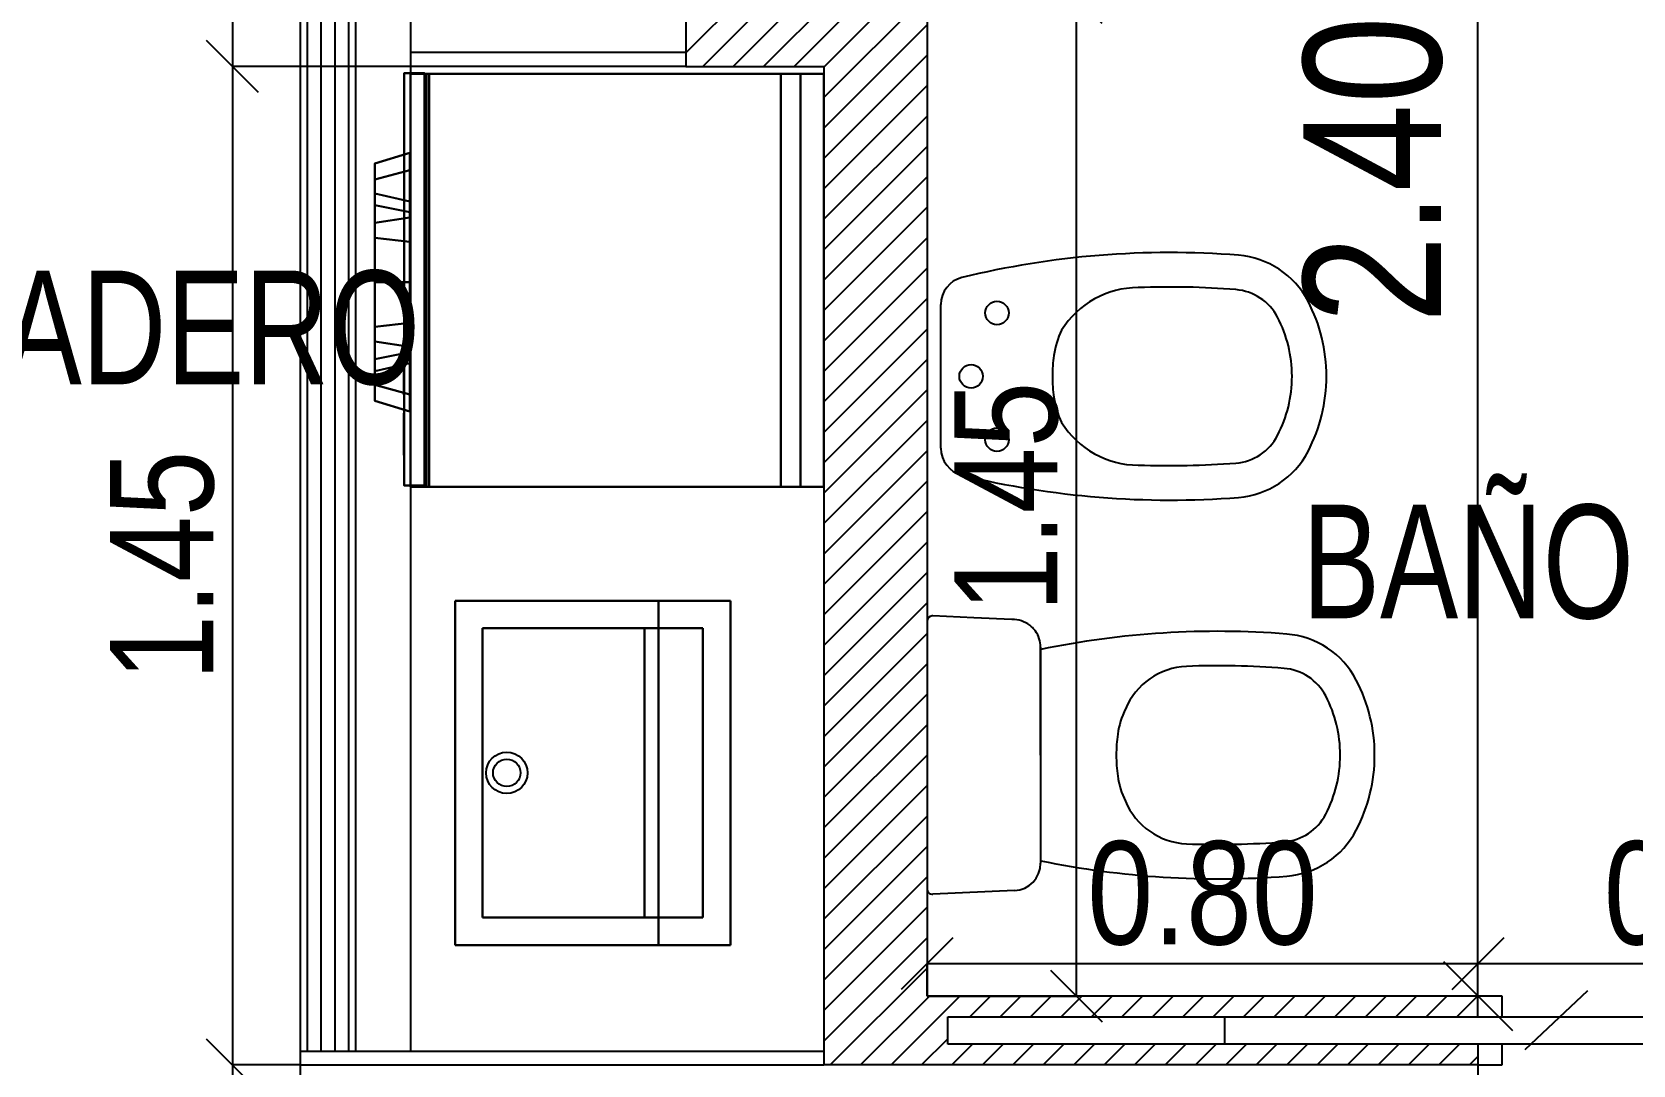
# Model space of a CAD drawing. Extents: x -14.8 to 35.6, y 44.5 to 81.2.
# Drawn here: x -10.536 to -8.211, y 65.311 to 66.811 of the extents above; entities that cross this region are included whole.
import ezdxf

# ---------------------------------------------------------------- set-up
doc = ezdxf.new("R2010")
doc.units = 0
doc.header["$MEASUREMENT"] = 0
doc.header["$PDMODE"] = 3
doc.linetypes.add('DASHED2', pattern=[0.375, 0.25, -0.125])
doc.layers.get('0').update_dxf_attribs({"linetype": 'CONTINUOUS'})
doc.layers.get('DEFPOINTS').update_dxf_attribs({"linetype": 'CONTINUOUS'})
for name, color, linetype in [('COTAS', 12, 'CONTINUOUS'), ('DEMOLICIÓN', 2, 'CONTINUOUS'), ('LINEAS', 9, 'CONTINUOUS'), ('MUEBLES', 41, 'CONTINUOUS'), ('NUEVO', 1, 'CONTINUOUS'), ('RELLENO', 7, 'CONTINUOUS'), ('TEXTO', 12, 'CONTINUOUS')]:
    doc.layers.add(name, color=color, linetype=linetype)
doc.styles.add('COTAS PRIMARIAS', font='ARIALN.TTF', dxfattribs={"height": 0.2})
doc.styles.add('COTAS SECUNDARIAS', font='ARIALN.TTF', dxfattribs={"height": 0.15})
doc.styles.add('TEXTO SECUNDARIO', font='ARIALN.TTF', dxfattribs={"width": 0.9, "height": 0.165})
doc.dimstyles.new('COTA SECUNDARIAS', dxfattribs={"dimscale": 5, "dimtxt": 1, "dimasz": 0.015, "dimexe": 0, "dimexo": 0, "dimgap": 0.005, "dimtad": 1, "dimzin": 1, "dimdsep": 46, "dimtxsty": 'COTAS SECUNDARIAS', "dimblk": 'OBLIQUE', "dimcen": 0, "dimclrd": 11, "dimclre": 11, "dimclrt": 11, "dimaunit": 1, "dimadec": 1, "dimazin": 0, "dimtfac": 0.4, "dimtix": 1, "dimtmove": 1, "dimatfit": 3, "dimfxl": 1, "dimtolj": 1, "dimtzin": 0, "dimlwd": -1, "dimarcsym": 0})
doc.dimstyles.new('COTAS PRINCIPALES', dxfattribs={"dimscale": 5, "dimtxt": 2.5, "dimasz": 0.02, "dimexe": 0, "dimexo": 0, "dimgap": 0.01, "dimtad": 1, "dimzin": 1, "dimdsep": 46, "dimtxsty": 'COTAS PRIMARIAS', "dimblk": 'OBLIQUE', "dimcen": 0, "dimclrd": 11, "dimclre": 11, "dimclrt": 11, "dimaunit": 1, "dimadec": 1, "dimazin": 0, "dimtfac": 0.4, "dimtix": 1, "dimtmove": 1, "dimatfit": 3, "dimfxl": 1, "dimtolj": 1, "dimtzin": 0, "dimlwd": -1, "dimarcsym": 0})

# ---------------------------------------------------------------- blocks, each defined once
blk = doc.blocks.new('A$C371666D4')
at = {"layer": 'MUEBLES', "color": 11, "extrusion": (1, -6.12303e-17, -2.44921e-16)}
for centre in [(52.41, 75.73, 60.98), (43.63, 75.73, 60.98)]:
    blk.add_circle(centre, 3.06, dxfattribs=at)
at = {"layer": 'MUEBLES'}
for points in [[(0, 0.06, 98), (0, 0.06, 85), (0, 60.06, 85), (0, 60.06, 98)], [(0, 60.06, 85), (6.24, 60.06, 85), (3.35, 60.06, 98), (0, 60.06, 98)], [(0, 60.06, 98), (0, 60.06, 85), (0, 60.06, 98)], [(0, 60.06, 98), (3.35, 60.06, 98), (3.35, 0.06, 98), (0, 0.06, 98)], [(0, 60.06, 98), (0, 60.06, 98), (0, 0.06, 98)], [(0, 0.06, 81.17), (0, 0.06), (0, 60.06), (0, 60.06, 81.17)], [(0, 0.06), (57.31, 0.06), (57.31, 60.06), (0, 60.06)], [(0, 60.06, 81.17), (0, 60.06), (0, 60.06, 81.17)], [(0, 60.06), (57.31, 60.06), (57.31, 60.06, 81.17), (0, 60.06, 81.17)], [(0, 60.06, 81.17), (0, 60.06, 81.17), (0, 0.06, 81.17)], [(0, 60.06, 81.17), (57.31, 60.06, 81.17), (57.31, 0.06, 81.17), (0, 0.06, 81.17)], [(0, 0.06, 85), (0, 0.06, 81.67), (0, 60.06, 81.67), (0, 60.06, 85)], [(0, 0.06, 81.67), (60, 0.06, 81.67), (60, 60.06, 81.67), (0, 60.06, 81.67)], [(0, 60.06, 85), (0, 60.06, 81.67), (0, 60.06, 85)], [(0, 60.06, 81.67), (60, 60.06, 81.67), (60, 60.06, 85), (0, 60.06, 85)], [(0, 60.06, 85), (0, 60.06, 85), (0, 0.06, 85)], [(0, 60.06, 85), (60, 60.06, 85), (60, 0.06, 85), (0, 0.06, 85)], [(3.35, 60.06, 98), (6.24, 60.06, 85), (6.24, 0.06, 85), (3.35, 0.06, 98)], [(6.24, 60.06, 85), (6.24, 60.06, 85), (6.24, 0.06, 85)], [(57.31, 60.06), (57.31, 60.06), (57.31, 0.06)], [(57.67, 0.06, 67.06), (57.67, 0.06, 14.31), (57.67, 60.06, 14.31), (57.67, 60.06, 67.06)], [(57.67, 60.06, 67.06), (57.67, 60.06, 14.31), (57.67, 60.06, 67.06)], [(57.67, 60.06, 14.31), (60, 60.06, 14.31), (60, 60.06, 67.06), (57.67, 60.06, 67.06)], [(57.67, 60.06, 67.06), (57.67, 60.06, 67.06), (57.67, 0.06, 67.06)], [(57.67, 0.06, 13.31), (57.67, 0.06), (57.67, 60.06), (57.67, 60.06, 13.31)], [(57.67, 60.06, 13.31), (57.67, 60.06), (57.67, 60.06, 13.31)], [(57.67, 60.06), (60, 60.06), (60, 60.06, 13.31), (57.67, 60.06, 13.31)], [(57.67, 60.06, 13.31), (57.67, 60.06, 13.31), (57.67, 0.06, 13.31)], [(57.99, 0, 67.5), (60.92, 0, 67.5), (60.92, 59.86, 67.5), (57.99, 59.86, 67.5)], [(57.99, 59.86, 81.17), (57.99, 59.86, 67.5), (57.99, 59.86, 81.17)], [(57.99, 59.86, 67.5), (60.92, 59.86, 67.5), (60.92, 59.86, 81.17), (57.99, 59.86, 81.17)], [(57.99, 59.86, 81.17), (57.99, 59.86, 81.17), (57.99, 0, 81.17)], [(57.99, 59.86, 81.17), (60.92, 59.86, 81.17), (60.92, 0, 81.17), (57.99, 0, 81.17)], [(60.92, 59.86, 81.17), (60.92, 59.86, 67.5), (60.92, 0, 67.5), (60.92, 0, 81.17)], [(60.92, 59.86, 67.5), (60.92, 59.86, 67.5), (60.92, 0, 67.5)], [(3.35, 0.06, 98), (6.24, 0.06, 85), (0, 0.06, 85), (0, 0.06, 98)], [(6.24, 0.06, 85), (6.24, 0.06, 85), (6.24, 0.06, 85), (0, 0.06, 85)], [(57.31, 0.06, 81.17), (57.31, 0.06), (0, 0.06), (0, 0.06, 81.17)], [(57.31, 0.06), (57.31, 0.06), (57.31, 0.06), (0, 0.06)], [(60, 0.06, 85), (60, 0.06, 81.67), (0, 0.06, 81.67), (0, 0.06, 85)], [(60, 0.06, 81.67), (60, 0.06, 81.67), (60, 0.06, 81.67), (0, 0.06, 81.67)], [(60, 0.06, 67.06), (60, 0.06, 14.31), (57.67, 0.06, 14.31), (57.67, 0.06, 67.06)], [(60, 0.06, 14.31), (60, 0.06, 14.31), (60, 0.06, 14.31), (57.67, 0.06, 14.31)], [(60, 0.06, 13.31), (60, 0.06), (57.67, 0.06), (57.67, 0.06, 13.31)], [(60, 0.06), (60, 0.06), (60, 0.06), (57.67, 0.06)], [(60.92, 0, 81.17), (60.92, 0, 67.5), (57.99, 0, 67.5), (57.99, 0, 81.17)], [(60.92, 0, 67.5), (60.92, 0, 67.5), (60.92, 0, 67.5), (57.99, 0, 67.5)]]:
    blk.add_3dface(points, dxfattribs=at)
at = {"layer": 'MUEBLES', "color": 11}
for points in [[(57.31, 60.06, 81.17), (57.31, 60.06), (57.31, 0.06), (57.31, 0.06, 81.17)], [(57.67, 0.06, 14.31), (60, 0.06, 14.31), (60, 60.06, 14.31), (57.67, 60.06, 14.31)], [(57.67, 60.06, 67.06), (60, 60.06, 67.06), (60, 0.06, 67.06), (57.67, 0.06, 67.06)], [(57.67, 0.06), (60, 0.06), (60, 60.06), (57.67, 60.06)], [(57.67, 60.06, 13.31), (60, 60.06, 13.31), (60, 0.06, 13.31), (57.67, 0.06, 13.31)], [(57.99, 0, 81.17), (57.99, 0, 67.5), (57.99, 59.86, 67.5), (57.99, 59.86, 81.17)], [(60, 60.06, 67.06), (60, 60.06, 14.31), (60, 0.06, 14.31), (60, 0.06, 67.06)], [(60, 60.06, 14.31), (60, 60.06, 14.31), (60, 0.06, 14.31)], [(60, 60.06, 13.31), (60, 60.06), (60, 0.06), (60, 0.06, 13.31)], [(60, 60.06), (60, 60.06), (60, 0.06)], [(60, 60.06, 85), (60, 60.06, 81.67), (60, 0.06, 81.67), (60, 0.06, 85)], [(60, 60.06, 81.67), (60, 60.06, 81.67), (60, 0.06, 81.67)], [(65.19, 47.57, 41.12), (60.1, 49.13, 41.12), (60.1, 46.62, 50.52), (65.19, 45.26, 49.73)], [(65.19, 45.26, 32.51), (60.1, 46.62, 31.73), (60.1, 49.13, 41.12), (65.19, 47.57, 41.12)], [(65.19, 38.96, 26.21), (60.1, 39.74, 24.85), (60.1, 46.62, 31.73), (65.19, 45.26, 32.51)], [(65.19, 45.26, 49.73), (60.1, 46.62, 50.52), (60.1, 39.74, 57.39), (65.19, 38.96, 56.04)], [(60.1, 42.09, 41.12), (65.19, 43.26, 41.12), (65.19, 41.53, 47.58), (60.1, 40.51, 46.99)], [(60.1, 40.51, 35.25), (65.19, 41.53, 34.67), (65.19, 43.26, 41.12), (60.1, 42.09, 41.12)], [(60.1, 40.51, 46.99), (65.19, 41.53, 47.58), (65.19, 36.8, 52.31), (60.1, 36.22, 51.29)], [(60.1, 36.22, 30.95), (65.19, 36.8, 29.94), (65.19, 41.53, 34.67), (60.1, 40.51, 35.25)], [(65.19, 30.34, 23.9), (60.1, 30.34, 22.34), (60.1, 39.74, 24.85), (65.19, 38.96, 26.21)], [(65.19, 38.96, 56.04), (60.1, 39.74, 57.39), (60.1, 30.34, 59.91), (65.19, 30.34, 58.35)], [(60.1, 30.34, 29.38), (65.19, 30.34, 28.21), (65.19, 36.8, 29.94), (60.1, 36.22, 30.95)], [(60.1, 36.22, 51.29), (65.19, 36.8, 52.31), (65.19, 30.34, 54.04), (60.1, 30.34, 52.87)], [(65.19, 21.73, 26.21), (60.1, 20.95, 24.85), (60.1, 30.34, 22.34), (65.19, 30.34, 23.9)], [(60.1, 24.47, 30.95), (65.19, 23.89, 29.94), (65.19, 30.34, 28.21), (60.1, 30.34, 29.38)], [(65.19, 30.34, 58.35), (60.1, 30.34, 59.91), (60.1, 20.95, 57.39), (65.19, 21.73, 56.04)], [(60.1, 30.34, 52.87), (65.19, 30.34, 54.04), (65.19, 23.89, 52.31), (60.1, 24.47, 51.29)], [(60.1, 24.47, 51.29), (65.19, 23.89, 52.31), (65.19, 19.16, 47.58), (60.1, 20.17, 46.99)], [(60.1, 20.17, 35.25), (65.19, 19.16, 34.67), (65.19, 23.89, 29.94), (60.1, 24.47, 30.95)], [(65.19, 15.43, 32.51), (60.1, 14.07, 31.73), (60.1, 20.95, 24.85), (65.19, 21.73, 26.21)], [(65.19, 21.73, 56.04), (60.1, 20.95, 57.39), (60.1, 14.07, 50.52), (65.19, 15.43, 49.73)], [(60.1, 20.17, 46.99), (65.19, 19.16, 47.58), (65.19, 17.43, 41.12), (60.1, 18.6, 41.12)], [(60.1, 18.6, 41.12), (65.19, 17.43, 41.12), (65.19, 19.16, 34.67), (60.1, 20.17, 35.25)], [(65.19, 15.43, 49.73), (60.1, 14.07, 50.52), (60.1, 11.56, 41.12), (65.19, 13.12, 41.12)], [(65.19, 13.12, 41.12), (60.1, 11.56, 41.12), (60.1, 14.07, 31.73), (65.19, 15.43, 32.51)]]:
    blk.add_3dface(points, dxfattribs=at)
at = {"layer": 'MUEBLES', "invisible_edges": 5}
for points in [[(65.19, 43.26, 41.12), (65.19, 47.57, 41.12), (65.19, 45.26, 49.73), (65.19, 41.53, 47.58)], [(65.19, 41.53, 34.67), (65.19, 45.26, 32.51), (65.19, 47.57, 41.12), (65.19, 43.26, 41.12)], [(65.19, 36.8, 29.94), (65.19, 38.96, 26.21), (65.19, 45.26, 32.51), (65.19, 41.53, 34.67)], [(65.19, 41.53, 47.58), (65.19, 45.26, 49.73), (65.19, 38.96, 56.04), (65.19, 36.8, 52.31)], [(60.1, 30.34, 41.12), (60.1, 40.51, 35.25), (60.1, 42.09, 41.12), (60.1, 30.34, 41.12)], [(60.1, 30.34, 41.12), (60.1, 42.09, 41.12), (60.1, 40.51, 46.99), (60.1, 30.34, 41.12)], [(60.1, 30.34, 41.12), (60.1, 40.51, 46.99), (60.1, 36.22, 51.29), (60.1, 30.34, 41.12)], [(60.1, 30.34, 41.12), (60.1, 36.22, 30.95), (60.1, 40.51, 35.25), (60.1, 30.34, 41.12)], [(65.19, 30.34, 28.21), (65.19, 30.34, 23.9), (65.19, 38.96, 26.21), (65.19, 36.8, 29.94)], [(65.19, 36.8, 52.31), (65.19, 38.96, 56.04), (65.19, 30.34, 58.35), (65.19, 30.34, 54.04)], [(60.1, 30.34, 41.12), (60.1, 36.22, 51.29), (60.1, 30.34, 52.87), (60.1, 30.34, 41.12)], [(60.1, 30.34, 41.12), (60.1, 30.34, 29.38), (60.1, 36.22, 30.95), (60.1, 30.34, 41.12)], [(60.1, 30.34, 41.12), (60.1, 30.34, 52.87), (60.1, 24.47, 51.29), (60.1, 30.34, 41.12)], [(60.1, 30.34, 41.12), (60.1, 24.47, 51.29), (60.1, 20.17, 46.99), (60.1, 30.34, 41.12)], [(60.1, 30.34, 41.12), (60.1, 18.6, 41.12), (60.1, 20.17, 35.25), (60.1, 30.34, 41.12)], [(60.1, 30.34, 41.12), (60.1, 20.17, 35.25), (60.1, 24.47, 30.95), (60.1, 30.34, 41.12)], [(60.1, 30.34, 41.12), (60.1, 24.47, 30.95), (60.1, 30.34, 29.38), (60.1, 30.34, 41.12)], [(60.1, 30.34, 41.12), (60.1, 20.17, 46.99), (60.1, 18.6, 41.12), (60.1, 30.34, 41.12)], [(65.19, 23.89, 29.94), (65.19, 21.73, 26.21), (65.19, 30.34, 23.9), (65.19, 30.34, 28.21)], [(65.19, 30.34, 54.04), (65.19, 30.34, 58.35), (65.19, 21.73, 56.04), (65.19, 23.89, 52.31)], [(65.19, 19.16, 34.67), (65.19, 15.43, 32.51), (65.19, 21.73, 26.21), (65.19, 23.89, 29.94)], [(65.19, 23.89, 52.31), (65.19, 21.73, 56.04), (65.19, 15.43, 49.73), (65.19, 19.16, 47.58)], [(65.19, 19.16, 47.58), (65.19, 15.43, 49.73), (65.19, 13.12, 41.12), (65.19, 17.43, 41.12)], [(65.19, 17.43, 41.12), (65.19, 13.12, 41.12), (65.19, 15.43, 32.51), (65.19, 19.16, 34.67)]]:
    blk.add_3dface(points, dxfattribs=at)
blk = doc.blocks.new('A$C02CE4B65')
at = {"layer": 'MUEBLES', "color": 11}
for radius in [3, 2]:
    blk.add_circle((7.51, 25, 62), radius, dxfattribs=at)
at = {"layer": 'MUEBLES'}
for points, invisible_edges in [([(40, 50, 85), (40, 50, 78), (0, 50, 57)], 14), ([(0, 50, 57), (0, 50, 85), (40, 50, 85)], 12), ([(40, 50, 78), (29.53, 50, 57), (0, 50, 57)], 12), ([(0, 0, 85), (0, 50, 85), (0, 0, 57)], 2), ([(0, 50, 85), (0, 50, 57), (0, 0, 57)], 12), ([(29.53, 50, 57), (29.53, 0, 57), (0, 50, 57)], 2), ([(29.53, 0, 57), (0, 0, 57), (0, 50, 57)], 12), ([(4, 46, 85), (0, 50, 85), (0, 0, 85)], 13), ([(4, 46, 85), (40, 50, 85), (0, 50, 85)], 13), ([(4, 46, 85), (36, 46, 85), (40, 50, 85)], 14), ([(40, 50, 78), (40, 0, 78), (29.53, 0, 57)], 12), ([(40, 0, 85), (40, 50, 85), (36, 4, 85)], 14), ([(40, 50, 85), (36, 46, 85), (36, 4, 85)], 13), ([(40, 0, 85), (40, 0, 78), (40, 50, 78)], 12), ([(40, 50, 78), (40, 50, 85), (40, 0, 85)], 12), ([(4, 4, 85), (4, 46, 85), (0, 0, 85)], 14), ([(36, 46, 85), (4, 46, 61), (27.52, 46, 61)], 13), ([(36, 46, 85), (4, 46, 85), (4, 46, 61)], 12), ([(4, 46, 85), (4, 4, 85), (4, 46, 61)], 2), ([(4, 46, 61), (4, 4, 85), (4, 4, 61)], 1), ([(27.52, 46, 61), (4, 46, 61), (4, 4, 61)], 12), ([(27.52, 46, 61), (36, 46, 78), (36, 46, 85)], 12), ([(27.52, 46, 61), (36, 4, 78), (36, 46, 78)], 1), ([(36, 46, 85), (36, 4, 78), (36, 4, 85)], 1), ([(36, 4, 78), (36, 46, 85), (36, 46, 78)], 1), ([(4, 4, 85), (0, 0, 85), (40, 0, 85)], 13), ([(4, 4, 61), (36, 4, 85), (27.52, 4, 61)], 3), ([(36, 4, 85), (4, 4, 61), (4, 4, 85)], 1), ([(40, 0, 85), (36, 4, 85), (4, 4, 85)], 13), ([(27.52, 4, 61), (36, 4, 85), (36, 4, 78)], 1), ([(40, 0, 85), (0, 0, 57), (29.53, 0, 57)], 13), ([(40, 0, 85), (0, 0, 85), (0, 0, 57)], 12), ([(29.53, 0, 57), (40, 0, 78), (40, 0, 85)], 12)]:
    blk.add_3dface(points, dxfattribs=dict(at, invisible_edges=invisible_edges))
at = {"layer": 'MUEBLES', "color": 11, "invisible_edges": 1}
for points in [[(40, 50, 78), (29.53, 0, 57), (29.53, 50, 57)], [(27.52, 46, 61), (4, 4, 61), (27.52, 4, 61)], [(36, 4, 78), (27.52, 46, 61), (27.52, 4, 61)]]:
    blk.add_3dface(points, dxfattribs=at)
blk = doc.blocks.new('_Oblique')
at = {"color": 0, "linetype": 'ByBlock', "lineweight": -2}
blk.add_line((-0.5, -0.5), (0.5, 0.5), dxfattribs=at)
blk = doc.blocks.new('*D172')
at = {"layer": 'COTAS', "color": 11, "lineweight": -2, "transparency": 16777216}
for p, q in [((-10.1465, 67.8111), (-10.2451, 67.8111)), ((-9.5865, 66.7611), (-10.2451, 66.7611))]:
    blk.add_line(p, q, dxfattribs=at)
at = {"layer": 'COTAS', "color": 11, "transparency": 16777216}
blk.add_line((-10.2451, 67.8111), (-10.2451, 66.7611), dxfattribs=at)
at = {"layer": 'DEFPOINTS', "color": 0, "transparency": 16777216}
for p in [(-10.1465, 67.8111), (-10.2451, 66.7611), (-9.5865, 66.7611)]:
    blk.add_point(p, dxfattribs=at)
at = {"layer": 'COTAS', "color": 11, "transparency": 16777216, "xscale": 0.075, "yscale": 0.075, "zscale": 0.075}
for p, rotation in [((-10.2451, 67.8111), 90), ((-10.2451, 66.7611), 270)]:
    blk.add_blockref('_Oblique', p, dxfattribs=dict(at, rotation=rotation))
at = {"layer": 'COTAS', "color": 11, "transparency": 16777216, "insert": (-10.3467, 67.2861), "char_height": 0.15, "attachment_point": 5, "rotation": 90, "style": 'COTAS SECUNDARIAS'}
blk.add_mtext('\\A1;1.05', dxfattribs=at)
blk = doc.blocks.new('*D173')
at = {"layer": 'COTAS', "color": 11, "lineweight": -2, "transparency": 16777216}
for p, q in [((-9.5865, 66.7611), (-10.2451, 66.7611)), ((-10.1465, 65.3111), (-10.2451, 65.3111))]:
    blk.add_line(p, q, dxfattribs=at)
at = {"layer": 'COTAS', "color": 11, "transparency": 16777216}
blk.add_line((-10.2451, 66.7611), (-10.2451, 65.3111), dxfattribs=at)
at = {"layer": 'DEFPOINTS', "color": 0, "transparency": 16777216}
for p in [(-9.5865, 66.7611), (-10.2451, 65.3111), (-10.1465, 65.3111)]:
    blk.add_point(p, dxfattribs=at)
at = {"layer": 'COTAS', "color": 11, "transparency": 16777216, "xscale": 0.075, "yscale": 0.075, "zscale": 0.075}
for p, rotation in [((-10.2451, 66.7611), 90), ((-10.2451, 65.3111), 270)]:
    blk.add_blockref('_Oblique', p, dxfattribs=dict(at, rotation=rotation))
at = {"layer": 'COTAS', "color": 11, "transparency": 16777216, "insert": (-10.3467, 66.0361), "char_height": 0.15, "attachment_point": 5, "rotation": 90, "style": 'COTAS SECUNDARIAS'}
blk.add_mtext('\\A1;1.45', dxfattribs=at)
blk = doc.blocks.new('*D174')
at = {"layer": 'COTAS', "color": 11, "lineweight": -2, "transparency": 16777216}
for p, q in [((-10.1465, 65.3111), (-10.2451, 65.3111)), ((-10.1465, 64.5111), (-10.2451, 64.5111))]:
    blk.add_line(p, q, dxfattribs=at)
at = {"layer": 'COTAS', "color": 11, "transparency": 16777216}
blk.add_line((-10.2451, 65.3111), (-10.2451, 64.5111), dxfattribs=at)
at = {"layer": 'DEFPOINTS', "color": 0, "transparency": 16777216}
for p in [(-10.1465, 65.3111), (-10.2451, 64.5111), (-10.1465, 64.5111)]:
    blk.add_point(p, dxfattribs=at)
at = {"layer": 'COTAS', "color": 11, "transparency": 16777216, "xscale": 0.075, "yscale": 0.075, "zscale": 0.075}
for p, rotation in [((-10.2451, 65.3111), 90), ((-10.2451, 64.5111), 270)]:
    blk.add_blockref('_Oblique', p, dxfattribs=dict(at, rotation=rotation))
at = {"layer": 'COTAS', "color": 11, "transparency": 16777216, "insert": (-10.3467, 64.9111), "char_height": 0.15, "attachment_point": 5, "rotation": 90, "style": 'COTAS SECUNDARIAS'}
blk.add_mtext('\\A1;0.80', dxfattribs=at)
blk = doc.blocks.new('*D179')
at = {"layer": 'COTAS', "color": 11, "lineweight": -2, "transparency": 16777216}
for p, q in [((-8.4365, 65.3111), (-8.4365, 65.0611)), ((-7.7365, 65.3111), (-7.7365, 65.0611))]:
    blk.add_line(p, q, dxfattribs=at)
at = {"layer": 'COTAS', "color": 11, "transparency": 16777216}
blk.add_line((-7.7365, 65.0611), (-8.4365, 65.0611), dxfattribs=at)
at = {"layer": 'DEFPOINTS', "color": 0, "transparency": 16777216}
for p in [(-8.4365, 65.3111), (-7.7365, 65.3111), (-8.4365, 65.0611)]:
    blk.add_point(p, dxfattribs=at)
at = {"layer": 'COTAS', "color": 11, "transparency": 16777216, "xscale": 0.075, "yscale": 0.075, "zscale": 0.075, "rotation": 180}
blk.add_blockref('_Oblique', (-8.4365, 65.0611), dxfattribs=at)
at = {"layer": 'COTAS', "color": 11, "transparency": 16777216, "xscale": 0.075, "yscale": 0.075, "zscale": 0.075}
blk.add_blockref('_Oblique', (-7.7365, 65.0611), dxfattribs=at)
at = {"layer": 'COTAS', "color": 11, "transparency": 16777216, "insert": (-8.0865, 65.1627), "char_height": 0.15, "attachment_point": 5, "style": 'COTAS SECUNDARIAS'}
blk.add_mtext('\\A1;0.70', dxfattribs=at)
blk = doc.blocks.new('*D180')
at = {"layer": 'COTAS', "color": 11, "lineweight": -2, "transparency": 16777216}
for p, q in [((-8.4365, 65.3111), (-8.4365, 65.0611)), ((-9.2765, 65.2711), (-9.2765, 65.0611))]:
    blk.add_line(p, q, dxfattribs=at)
at = {"layer": 'COTAS', "color": 11, "transparency": 16777216}
blk.add_line((-8.4365, 65.0611), (-9.2765, 65.0611), dxfattribs=at)
at = {"layer": 'DEFPOINTS', "color": 0, "transparency": 16777216}
for p in [(-8.4365, 65.3111), (-9.2765, 65.2711), (-9.2765, 65.0611)]:
    blk.add_point(p, dxfattribs=at)
at = {"layer": 'COTAS', "color": 11, "transparency": 16777216, "xscale": 0.075, "yscale": 0.075, "zscale": 0.075, "rotation": 180}
blk.add_blockref('_Oblique', (-9.2765, 65.0611), dxfattribs=at)
at = {"layer": 'COTAS', "color": 11, "transparency": 16777216, "xscale": 0.075, "yscale": 0.075, "zscale": 0.075}
blk.add_blockref('_Oblique', (-8.4365, 65.0611), dxfattribs=at)
at = {"layer": 'COTAS', "color": 11, "transparency": 16777216, "insert": (-8.8565, 65.1627), "char_height": 0.15, "attachment_point": 5, "style": 'COTAS SECUNDARIAS'}
blk.add_mtext('\\A1;0.84', dxfattribs=at)
blk = doc.blocks.new('*D182')
at = {"layer": 'COTAS', "color": 11, "lineweight": -2, "transparency": 16777216}
for p, q in [((-10.1465, 65.3111), (-10.1465, 65.0611)), ((-9.3765, 65.2711), (-9.3765, 65.0611))]:
    blk.add_line(p, q, dxfattribs=at)
at = {"layer": 'COTAS', "color": 11, "transparency": 16777216}
blk.add_line((-9.3765, 65.0611), (-10.1465, 65.0611), dxfattribs=at)
at = {"layer": 'DEFPOINTS', "color": 0, "transparency": 16777216}
for p in [(-10.1465, 65.3111), (-9.3765, 65.2711), (-10.1465, 65.0611)]:
    blk.add_point(p, dxfattribs=at)
at = {"layer": 'COTAS', "color": 11, "transparency": 16777216, "xscale": 0.075, "yscale": 0.075, "zscale": 0.075, "rotation": 180}
blk.add_blockref('_Oblique', (-10.1465, 65.0611), dxfattribs=at)
at = {"layer": 'COTAS', "color": 11, "transparency": 16777216, "xscale": 0.075, "yscale": 0.075, "zscale": 0.075}
blk.add_blockref('_Oblique', (-9.3765, 65.0611), dxfattribs=at)
at = {"layer": 'COTAS', "color": 11, "transparency": 16777216, "insert": (-9.7615, 65.1627), "char_height": 0.15, "attachment_point": 5, "style": 'COTAS SECUNDARIAS'}
blk.add_mtext('\\A1;0.77', dxfattribs=at)
blk = doc.blocks.new('*D183')
at = {"layer": 'COTAS', "color": 11, "lineweight": -2, "transparency": 16777216}
for p, q in [((-10.8665, 65.3111), (-10.8665, 65.0611)), ((-10.1465, 65.3111), (-10.1465, 65.0611))]:
    blk.add_line(p, q, dxfattribs=at)
at = {"layer": 'COTAS', "color": 11, "transparency": 16777216}
blk.add_line((-10.1465, 65.0611), (-10.8665, 65.0611), dxfattribs=at)
at = {"layer": 'DEFPOINTS', "color": 0, "transparency": 16777216}
for p in [(-10.8665, 65.3111), (-10.1465, 65.3111), (-10.8665, 65.0611)]:
    blk.add_point(p, dxfattribs=at)
at = {"layer": 'COTAS', "color": 11, "transparency": 16777216, "xscale": 0.075, "yscale": 0.075, "zscale": 0.075, "rotation": 180}
blk.add_blockref('_Oblique', (-10.8665, 65.0611), dxfattribs=at)
at = {"layer": 'COTAS', "color": 11, "transparency": 16777216, "xscale": 0.075, "yscale": 0.075, "zscale": 0.075}
blk.add_blockref('_Oblique', (-10.1465, 65.0611), dxfattribs=at)
at = {"layer": 'COTAS', "color": 11, "transparency": 16777216, "insert": (-10.5065, 65.1627), "char_height": 0.15, "attachment_point": 5, "style": 'COTAS SECUNDARIAS'}
blk.add_mtext('\\A1;0.72', dxfattribs=at)
blk = doc.blocks.new('*D207')
at = {"layer": 'COTAS', "color": 11, "lineweight": -2, "transparency": 16777216}
for p, q in [((-9.2365, 66.8611), (-9.0195, 66.8611)), ((-9.2365, 65.4111), (-9.0195, 65.4111))]:
    blk.add_line(p, q, dxfattribs=at)
at = {"layer": 'COTAS', "color": 11, "transparency": 16777216}
blk.add_line((-9.0195, 65.4111), (-9.0195, 66.8611), dxfattribs=at)
at = {"layer": 'DEFPOINTS', "color": 0, "transparency": 16777216}
for p in [(-9.2365, 66.8611), (-9.0195, 66.8611), (-9.2365, 65.4111)]:
    blk.add_point(p, dxfattribs=at)
at = {"layer": 'COTAS', "color": 11, "transparency": 16777216, "xscale": 0.075, "yscale": 0.075, "zscale": 0.075}
for p, rotation in [((-9.0195, 66.8611), 90), ((-9.0195, 65.4111), 270)]:
    blk.add_blockref('_Oblique', p, dxfattribs=dict(at, rotation=rotation))
at = {"layer": 'COTAS', "color": 11, "transparency": 16777216, "insert": (-9.121, 66.1361), "char_height": 0.15, "attachment_point": 5, "rotation": 90, "style": 'COTAS SECUNDARIAS'}
blk.add_mtext('\\A1;1.45', dxfattribs=at)
blk = doc.blocks.new('*D209')
at = {"layer": 'COTAS', "color": 11, "lineweight": -2, "transparency": 16777216}
for p, q in [((-9.2365, 65.4111), (-9.2365, 65.4584)), ((-8.4365, 65.4111), (-8.4365, 65.4584))]:
    blk.add_line(p, q, dxfattribs=at)
at = {"layer": 'COTAS', "color": 11, "transparency": 16777216}
blk.add_line((-9.2365, 65.4584), (-8.4365, 65.4584), dxfattribs=at)
at = {"layer": 'DEFPOINTS', "color": 0, "transparency": 16777216}
for p in [(-8.4365, 65.4584), (-9.2365, 65.4111), (-8.4365, 65.4111)]:
    blk.add_point(p, dxfattribs=at)
at = {"layer": 'COTAS', "color": 11, "transparency": 16777216, "xscale": 0.075, "yscale": 0.075, "zscale": 0.075, "rotation": 180}
blk.add_blockref('_Oblique', (-9.2365, 65.4584), dxfattribs=at)
at = {"layer": 'COTAS', "color": 11, "transparency": 16777216, "xscale": 0.075, "yscale": 0.075, "zscale": 0.075}
blk.add_blockref('_Oblique', (-8.4365, 65.4584), dxfattribs=at)
at = {"layer": 'COTAS', "color": 11, "transparency": 16777216, "insert": (-8.8365, 65.56), "char_height": 0.15, "attachment_point": 5, "style": 'COTAS SECUNDARIAS'}
blk.add_mtext('\\A1;0.80', dxfattribs=at)
blk = doc.blocks.new('*D210')
at = {"layer": 'COTAS', "color": 11, "lineweight": -2, "transparency": 16777216}
for p, q in [((-8.4365, 65.4111), (-8.4365, 65.4584)), ((-7.7365, 65.4111), (-7.7365, 65.4584))]:
    blk.add_line(p, q, dxfattribs=at)
at = {"layer": 'COTAS', "color": 11, "transparency": 16777216}
blk.add_line((-8.4365, 65.4584), (-7.7365, 65.4584), dxfattribs=at)
at = {"layer": 'DEFPOINTS', "color": 0, "transparency": 16777216}
for p in [(-7.7365, 65.4584), (-8.4365, 65.4111), (-7.7365, 65.4111)]:
    blk.add_point(p, dxfattribs=at)
at = {"layer": 'COTAS', "color": 11, "transparency": 16777216, "xscale": 0.075, "yscale": 0.075, "zscale": 0.075, "rotation": 180}
blk.add_blockref('_Oblique', (-8.4365, 65.4584), dxfattribs=at)
at = {"layer": 'COTAS', "color": 11, "transparency": 16777216, "xscale": 0.075, "yscale": 0.075, "zscale": 0.075}
blk.add_blockref('_Oblique', (-7.7365, 65.4584), dxfattribs=at)
at = {"layer": 'COTAS', "color": 11, "transparency": 16777216, "insert": (-8.0865, 65.56), "char_height": 0.15, "attachment_point": 5, "style": 'COTAS SECUNDARIAS'}
blk.add_mtext('\\A1;0.70', dxfattribs=at)
blk = doc.blocks.new('*D213')
at = {"layer": 'COTAS', "color": 11, "transparency": 16777216}
blk.add_line((-8.4365, 65.4111), (-8.4365, 67.8111), dxfattribs=at)
at = {"layer": 'DEFPOINTS', "color": 0, "transparency": 16777216}
for p in [(-8.4365, 67.8111), (-8.4365, 67.8111), (-8.4365, 65.4111)]:
    blk.add_point(p, dxfattribs=at)
at = {"layer": 'COTAS', "color": 11, "transparency": 16777216, "xscale": 0.1, "yscale": 0.1, "zscale": 0.1}
for p, rotation in [((-8.4365, 67.8111), 90), ((-8.4365, 65.4111), 270)]:
    blk.add_blockref('_Oblique', p, dxfattribs=dict(at, rotation=rotation))
at = {"layer": 'COTAS', "color": 11, "transparency": 16777216, "insert": (-8.5886, 66.6111), "char_height": 0.2, "attachment_point": 5, "rotation": 90, "style": 'COTAS PRIMARIAS'}
blk.add_mtext('\\A1;2.40', dxfattribs=at)

msp = doc.modelspace()

# ---------------------------------------------------------------- hatches: boundary and pattern name
at = {"layer": 'RELLENO'}
h = msp.add_hatch(dxfattribs=at)
h.set_pattern_fill('ANSI31', color=256, scale=0.25, style=0)
h.paths.add_polyline_path([(-5.5186, 68.0111), (-7.6865, 68.0111), (-8.0165, 68.0111), (-8.0165, 67.9111), (-9.5365, 67.9111), (-10.1465, 67.9111), (-10.1465, 67.8111), (-9.5865, 67.8111), (-9.5865, 66.7611), (-9.3865, 66.7611), (-9.3865, 65.3111), (-8.4365, 65.3111), (-8.4365, 65.3411), (-9.2065, 65.3411), (-9.2065, 65.3811), (-8.4365, 65.3811), (-8.4365, 65.4111), (-9.2365, 65.4111), (-9.2365, 66.8611), (-9.4665, 66.8611, -0.414214), (-9.4865, 66.8811), (-9.4865, 67.7911, -0.414214), (-9.4665, 67.8111), (-7.7865, 67.8111), (-7.7065, 67.8111, -0.414214), (-7.6865, 67.7911), (-7.6865, 65.9741), (-7.5865, 66.0681), (-7.5865, 67.7111), (-5.8379, 67.7111)], flags=17)
h.paths.add_polyline_path([(-1.7527, 67.3511), (-4.3865, 67.3511), (-5.4865, 67.3511), (-5.4865, 68.0111), (-5.5186, 68.0111), (-5.8379, 67.7111), (-5.7865, 67.7111), (-5.7865, 67.0511), (-4.3865, 67.0511), (-4.3865, 66.2961), (-4.2365, 66.2961), (-4.2365, 67.0511), (-4.0865, 67.0511), (-2.0725, 67.0511)])
h.paths.add_polyline_path([(-5.4765, 63.9411), (-5.0459, 63.9411), (-5.1525, 64.0411), (-5.7765, 64.0411), (-7.5865, 64.0411), (-7.5865, 64.1011), (-7.6865, 64.1011), (-7.6865, 63.9411), (-7.6865, 63.4411), (-8.4765, 63.4411), (-8.4765, 63.3411), (-7.5865, 63.3411), (-7.5865, 63.9411), (-5.7765, 63.9411), (-5.7765, 62.6661), (-5.6265, 62.6661), (-5.6265, 63.4211), (-5.4765, 63.4211)])
h.paths.add_polyline_path([(-7.5865, 64.5111), (-7.6865, 64.5111), (-7.6865, 64.1011), (-7.5865, 64.1011)])
h.paths.add_polyline_path([(-4.0865, 64.0411), (-4.2365, 64.0411), (-4.2365, 64.7961), (-4.3865, 64.7961), (-4.3865, 64.7211), (-4.3865, 64.0411), (-5.1525, 64.0411), (-5.0459, 63.9411), (-4.0865, 63.9411)])
h.paths.add_polyline_path([(-7.5865, 66.0681), (-7.6865, 65.9741), (-7.6865, 65.4111), (-7.7365, 65.4111), (-7.7365, 65.3111), (-7.6865, 65.3111), (-7.5865, 65.3111)])
h.paths.add_polyline_path([(-8.4365, 65.4111), (-9.2365, 65.4111), (-9.2365, 66.8611), (-9.4665, 66.8611, -0.414214), (-9.4865, 66.8811), (-9.4865, 67.7911, -0.414214), (-9.4665, 67.8111), (-7.7065, 67.8111, -0.414214), (-7.6865, 67.7911), (-7.6865, 65.9741), (-7.5865, 66.0681), (-7.5865, 67.7111), (-5.8379, 67.7111), (-5.5186, 68.0111), (-7.6865, 68.0111), (-8.0165, 68.0111), (-8.0165, 67.9111), (-9.5365, 67.9111), (-10.1465, 67.9111), (-10.1465, 67.8111), (-9.5865, 67.8111), (-9.5865, 66.7611), (-9.3865, 66.7611), (-9.3865, 65.3111), (-8.4365, 65.3111), (-8.4365, 65.3411), (-8.804, 65.3411), (-9.2065, 65.3411), (-9.2065, 65.3811), (-8.4365, 65.3811)])
h.paths.add_polyline_path([(-9.2765, 63.4411), (-9.2765, 63.6111), (-9.3765, 63.6111), (-9.3765, 63.4411), (-9.3765, 61.4911), (-9.5765, 61.4911), (-9.5765, 60.1911), (-8.3265, 60.1911), (-8.3265, 60.4911), (-9.2765, 60.4911), (-9.2765, 61.4911)])
h.paths.add_polyline_path([(-5.8297, 60.4911), (-6.7265, 60.4911), (-6.7265, 60.1911), (-5.5097, 60.1911)])
h.paths.add_polyline_path([(-5.6265, 61.1661), (-5.7765, 61.1661), (-5.7765, 60.4911), (-5.8297, 60.4911), (-5.5097, 60.1911), (-5.4765, 60.1911), (-5.4765, 60.4111), (-5.6265, 60.4111)])
h.paths.add_polyline_path([(-9.2765, 64.4801), (-9.2765, 64.5111), (-10.9665, 64.5111), (-10.9665, 64.4111), (-9.3499, 64.4111)])
h.paths.add_polyline_path([(-9.2765, 64.4801), (-9.3499, 64.4111), (-9.2765, 64.4111)])
h.paths.add_polyline_path([(-0.3665, 67.0511), (-0.3665, 67.5011), (-0.5165, 67.5011), (-0.5165, 67.0511)])
h.paths.add_polyline_path([(-0.5165, 67.8019), (-0.6665, 67.8019), (-0.6665, 67.3511), (-1.7527, 67.3511), (-2.0725, 67.0511), (-0.5165, 67.0511)])
h = msp.add_hatch(dxfattribs=at)
h.set_pattern_fill('ANSI31', color=256, scale=0.25, style=0)
h.paths.add_polyline_path([(-5.5186, 68.0111), (-7.6865, 68.0111), (-8.0165, 68.0111), (-8.0165, 67.9111), (-9.5365, 67.9111), (-10.1465, 67.9111), (-10.1465, 67.8111), (-9.5865, 67.8111), (-9.5865, 66.7611), (-9.3865, 66.7611), (-9.3865, 65.3111), (-8.4365, 65.3111), (-8.4365, 65.3411), (-9.2065, 65.3411), (-9.2065, 65.3811), (-8.4365, 65.3811), (-8.4365, 65.4111), (-9.2365, 65.4111), (-9.2365, 66.8611), (-9.4665, 66.8611, -0.414214), (-9.4865, 66.8811), (-9.4865, 67.7911, -0.414214), (-9.4665, 67.8111), (-7.7865, 67.8111), (-7.7065, 67.8111, -0.414214), (-7.6865, 67.7911), (-7.6865, 65.9741), (-7.5865, 66.0681), (-7.5865, 67.7111), (-5.8379, 67.7111)])

# ---------------------------------------------------------------- linework, layer by layer
at = {"color": 0}
for p, q in [((-8.4365, 65.3811), (-8.4365, 65.4111)), ((-8.4365, 65.3411), (-8.4365, 65.3111))]:
    msp.add_line(p, q, dxfattribs=at)
msp.add_line((-8.4365, 65.3111), (-9.3865, 65.3111))
msp.add_lwpolyline([(-8.4365, 65.4111), (-9.2365, 65.4111)], dxfattribs=at)
at = {"layer": 'DEMOLICIÓN', "color": 7}
for points in [[(-9.5865, 67.8111), (-9.5865, 66.7611)], [(-9.2365, 66.8611), (-9.2365, 65.4111)], [(-9.5865, 66.7611), (-9.3865, 66.7611)], [(-9.3865, 66.7611), (-9.3865, 65.3111)]]:
    msp.add_lwpolyline(points, dxfattribs=at)
at = {"layer": 'LINEAS'}
for points in [[(-10.1465, 67.8111), (-10.1465, 65.3311)], [(-10.1365, 67.8111), (-10.1365, 65.3311)], [(-10.1165, 67.8111), (-10.1165, 65.3311)], [(-10.0965, 67.8111), (-10.0965, 65.3311)], [(-10.0765, 67.8111), (-10.0765, 65.3311)], [(-10.0665, 67.8111), (-10.0665, 65.3311)], [(-9.9865, 67.8111), (-9.9865, 65.3311)], [(-9.5865, 66.7811), (-9.9865, 66.7811)], [(-9.5865, 66.7611), (-9.9865, 66.7611)], [(-10.1465, 65.3311), (-9.3865, 65.3311)], [(-10.1465, 65.3311), (-10.1465, 65.3111)], [(-10.1465, 65.3111), (-9.3865, 65.3111)]]:
    msp.add_lwpolyline(points, dxfattribs=at)
at = {"layer": 'MUEBLES'}
for p, q in [((-9.2165, 66.2066), (-9.2165, 66.4156)), ((-9.2365, 65.9552), (-9.2365, 65.5669)), ((-9.1685, 65.9605), (-9.2281, 65.9632)), ((-9.1134, 65.958), (-9.1685, 65.9605)), ((-9.1096, 65.9578), (-9.1134, 65.958)), ((-9.0715, 65.7611), (-9.0715, 65.9178)), ((-9.0715, 65.9178), (-9.0715, 65.6043)), ((-9.1096, 65.5643), (-9.2281, 65.5589))]:
    msp.add_line(p, q, dxfattribs=at)
for centre in [(-9.1349, 66.4031), (-9.1725, 66.3111), (-9.1349, 66.2191)]:
    msp.add_circle(centre, 0.017, dxfattribs=at)
for centre, radius, start, end in [((-8.884, 65.2166), 1.2742, 85.5072, 103.7065), ((-8.794, 66.3622), 0.125, 27.5857, 85.5072), ((-9.1765, 66.4156), 0.04, 103.7065, 180), ((-8.9298, 66.3089), 0.131, 90, 148.1767), ((-8.884, 65.2166), 1.2242, 85.5072, 92.1425), ((-8.794, 66.3622), 0.075, 27.5857, 85.5072), ((-8.8919, 66.3111), 0.2354, 0, 27.5857), ((-8.8919, 66.3111), 0.1854, 0, 27.5857), ((-8.933, 66.3248), 0.1205, 153.7978, 172.0389), ((-8.856, 66.3121), 0.1984, 171.4941, 180.299), ((-8.856, 66.31), 0.1984, 179.701, 188.5059), ((-8.8919, 66.3111), 0.1854, 332.4143, 0), ((-8.8919, 66.3111), 0.2354, 332.4143, 0), ((-8.933, 66.2974), 0.1205, 187.9611, 206.2022), ((-8.9298, 66.3132), 0.131, 211.8233, 270), ((-8.794, 66.2599), 0.075, 274.4928, 332.4143), ((-9.1765, 66.2066), 0.04, 180, 256.2935), ((-8.884, 67.4056), 1.2242, 267.8575, 274.4928), ((-8.794, 66.2599), 0.125, 274.4928, 332.4143), ((-8.884, 67.4056), 1.2742, 256.2935, 274.4928), ((-9.2285, 65.9552), 0.008, 94.111, 180), ((-9.2285, 65.9552), 0.008, 87.3974, 94.111), ((-9.1115, 65.9178), 0.04, 47.8148, 87.3974), ((-9.1115, 65.9178), 0.04, 38.2991, 47.8148), ((-9.1115, 65.9178), 0.04, 35.8842, 38.2991), ((-9.1115, 65.9178), 0.04, 0, 35.8842), ((-8.814, 64.6666), 1.2742, 85.5072, 101.6563), ((-8.724, 65.8122), 0.125, 27.5857, 85.5072), ((-8.8402, 65.7748), 0.1205, 179.9083, 179.9083), ((-8.8402, 65.7748), 0.1205, 186.531, 186.531), ((-8.855, 65.7888), 0.1012, 92.7072, 157.2321), ((-8.814, 64.6666), 1.2242, 85.5072, 92.1425), ((-8.724, 65.8122), 0.075, 27.5857, 85.5072), ((-8.724, 65.8122), 0.075, 27.5857, 85.5072), ((-8.8219, 65.7611), 0.2354, 0, 27.5857), ((-8.8219, 65.7611), 0.1854, 0, 27.5857), ((-8.8402, 65.7748), 0.1205, 153.7978, 172.0389), ((-8.7633, 65.7621), 0.1984, 171.4941, 180.299), ((-8.7633, 65.76), 0.1984, 179.701, 188.5059), ((-8.8219, 65.7611), 0.1854, 332.4143, 0), ((-8.8219, 65.7611), 0.2354, 332.4143, 0), ((-8.8402, 65.7474), 0.1205, 187.9611, 206.2022), ((-8.855, 65.7333), 0.1012, 202.7679, 267.2928), ((-8.724, 65.7099), 0.075, 274.4928, 332.4143), ((-8.724, 65.7099), 0.125, 274.4928, 332.4143), ((-8.814, 66.8556), 1.2242, 267.8575, 274.4928), ((-9.1115, 65.6043), 0.04, 272.6026, 0), ((-8.814, 66.8556), 1.2742, 258.3437, 274.4928), ((-9.2285, 65.5669), 0.008, 180, 272.6026)]:
    msp.add_arc(centre, radius, start, end, dxfattribs=at)
at = {"layer": 'NUEVO', "linetype": 'DASHED2', "ltscale": 0.5}
msp.add_line((-9.6798, 64.1011), (-4.9865, 68.5111), dxfattribs=at)
at = {"layer": 'NUEVO', "color": 0}
for p, q in [((-8.4015, 65.4111), (-8.4365, 65.4111)), ((-8.4015, 65.3811), (-8.4015, 65.4111)), ((-9.2065, 65.3811), (-8.4015, 65.3811)), ((-9.2065, 65.3411), (-9.2065, 65.3811)), ((-8.4015, 65.3411), (-9.2065, 65.3411)), ((-8.4015, 65.3111), (-8.4015, 65.3411)), ((-8.4365, 65.3111), (-8.4015, 65.3111))]:
    msp.add_line(p, q, dxfattribs=at)
msp.add_lwpolyline([(-8.804, 65.3811), (-8.0826, 65.3811), (-8.0826, 65.3411), (-8.804, 65.3411)], close=True, dxfattribs=at)

# ---------------------------------------------------------------- block references
at = {"layer": 'MUEBLES', "xscale": 0.01000000000000512, "yscale": 0.01000000000000512, "zscale": 0.01000000000000512, "rotation": 180}
msp.add_blockref('A$C371666D4', (-9.3865, 66.7511), dxfattribs=at)
at = {"layer": 'MUEBLES', "xscale": 0.01000000000000512, "yscale": 0.01000000000000512, "zscale": 0.01000000000000512}
msp.add_blockref('A$C02CE4B65', (-9.9218, 65.4853), dxfattribs=at)

# ---------------------------------------------------------------- texts
at = {"layer": 'TEXTO', "style": 'TEXTO SECUNDARIO', "width": 0.9}
for s, p in [('LAVADERO', (-10.8988, 66.2996)), ('BAÑO', (-8.6921, 65.9597))]:
    msp.add_text(s, height=0.165, dxfattribs=at).set_placement(p)

# ---------------------------------------------------------------- dimensions: what is measured, and where the dimension line sits
at = {"layer": 'COTAS'}
for base, p1, p2, dimstyle, picture, middle in [((-8.4365, 67.8111), (-8.4365, 65.4111), (-8.4365, 67.8111), 'COTAS PRINCIPALES', '*D213', (-8.5886, 66.6111)), ((-10.2451, 66.7611), (-10.1465, 67.8111), (-9.5865, 66.7611), 'COTA SECUNDARIAS', '*D172', (-10.3467, 67.2861)), ((-9.0195, 66.8611), (-9.2365, 65.4111), (-9.2365, 66.8611), 'COTA SECUNDARIAS', '*D207', (-9.121, 66.1361)), ((-10.2451, 65.3111), (-9.5865, 66.7611), (-10.1465, 65.3111), 'COTA SECUNDARIAS', '*D173', (-10.3467, 66.0361)), ((-10.2451, 64.5111), (-10.1465, 65.3111), (-10.1465, 64.5111), 'COTA SECUNDARIAS', '*D174', (-10.3467, 64.9111))]:
    dim = msp.add_linear_dim(base=base, p1=p1, p2=p2, angle=90, dimstyle=dimstyle, dxfattribs=at)
    dim.commit()
    dim.dimension.update_dxf_attribs({"geometry": picture, "text_midpoint": middle})
for base, p1, p2, picture, middle in [((-8.4365, 65.4584), (-9.2365, 65.4111), (-8.4365, 65.4111), '*D209', (-8.8365, 65.56)), ((-7.7365, 65.4584), (-8.4365, 65.4111), (-7.7365, 65.4111), '*D210', (-8.0865, 65.56)), ((-10.8665, 65.0611), (-10.1465, 65.3111), (-10.8665, 65.3111), '*D183', (-10.5065, 65.1627)), ((-10.1465, 65.0611), (-9.3765, 65.2711), (-10.1465, 65.3111), '*D182', (-9.7615, 65.1627)), ((-9.2765, 65.0611), (-8.4365, 65.3111), (-9.2765, 65.2711), '*D180', (-8.8565, 65.1627)), ((-8.4365, 65.0611), (-7.7365, 65.3111), (-8.4365, 65.3111), '*D179', (-8.0865, 65.1627))]:
    dim = msp.add_linear_dim(base=base, p1=p1, p2=p2, dimstyle='COTA SECUNDARIAS', dxfattribs=at)
    dim.commit()
    dim.dimension.update_dxf_attribs({"geometry": picture, "text_midpoint": middle})

doc.saveas('drawing.dxf')
